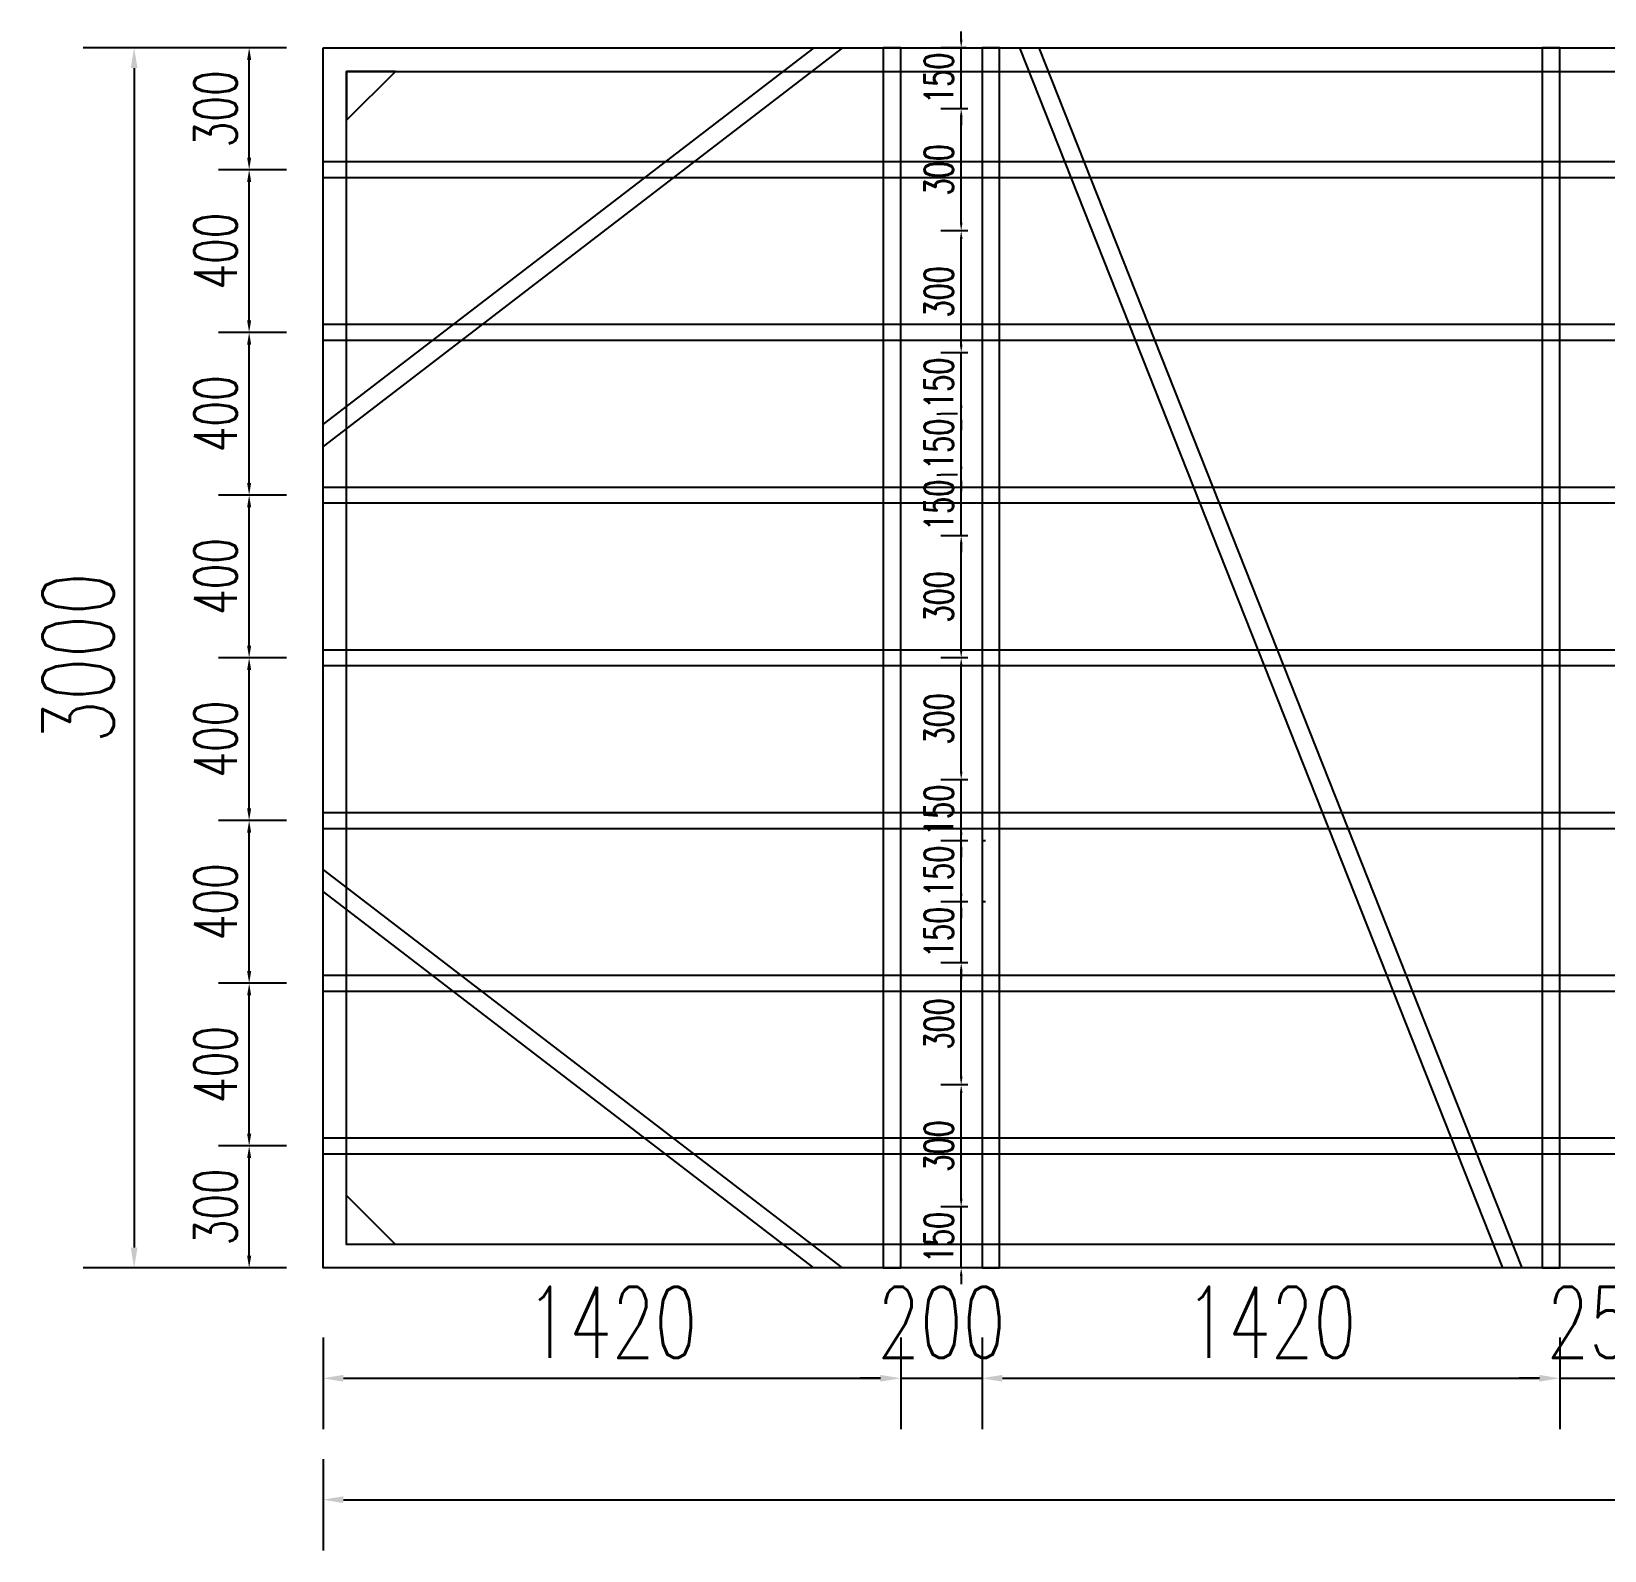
# Model space of a CAD drawing. Header units: millimetres. Extents: x -1546798 to -962116, y 1297493 to 1531173.
# Drawn here: x -1320257 to -1316390, y 1352033 to 1355768 of the extents above; entities that cross this region are included whole.
import ezdxf

# ---------------------------------------------------------------- set-up
doc = ezdxf.new("R2010")
doc.units = ezdxf.units.MM
doc.header["$LTSCALE"] = 10
doc.layers.get('DEFPOINTS').update_dxf_attribs({"linetype": 'CONTINUOUS'})
doc.layers.add('W-STEEL_FRAME钢架', color=3, linetype='CONTINUOUS')
doc.layers.add('W-STEEL_KEEL钢龙骨', color=5, linetype='CONTINUOUS')
doc.styles.add('STANDARD_T3', font='simplex.shx', dxfattribs={"width": 0.7, "bigfont": 'gbcbig.shx'})
doc.dimstyles.new('W&&20', dxfattribs={"dimtxt": 70, "dimasz": 20, "dimexe": 50, "dimexo": 60, "dimgap": 20, "dimtad": 1, "dimdec": 0, "dimzin": 0, "dimdsep": 46, "dimtxsty": 'STANDARD_T3', "dimcen": 0.09, "dimclrd": 1, "dimclre": 1, "dimclrt": 7, "dimazin": 2, "dimtfac": 1, "dimtdec": 0, "dimtix": 1, "dimtmove": 2, "dimatfit": 3, "dimfxl": 100, "dimtolj": 1, "dimtzin": 0, "dimarcsym": 0})
doc.dimstyles.new('W&&30', dxfattribs={"dimtxt": 105, "dimasz": 30, "dimexe": 75, "dimexo": 90, "dimgap": 30, "dimtad": 1, "dimdec": 0, "dimzin": 0, "dimdsep": 46, "dimtxsty": 'STANDARD_T3', "dimcen": 0.09, "dimclrd": 1, "dimclre": 1, "dimclrt": 7, "dimazin": 2, "dimtfac": 1, "dimtdec": 0, "dimtix": 1, "dimtmove": 1, "dimatfit": 3, "dimfxl": 100, "dimtolj": 1, "dimtzin": 0, "dimarcsym": 0})
doc.dimstyles.new('W&&50', dxfattribs={"dimtxt": 175, "dimasz": 50, "dimexe": 125, "dimexo": 150, "dimgap": 50, "dimtad": 1, "dimdec": 0, "dimzin": 0, "dimdsep": 46, "dimtxsty": 'STANDARD_T3', "dimcen": 0.09, "dimclrd": 1, "dimclre": 1, "dimclrt": 7, "dimazin": 2, "dimtfac": 1, "dimtdec": 0, "dimtix": 1, "dimtmove": 2, "dimatfit": 3, "dimfxl": 100, "dimtolj": 1, "dimtzin": 0, "dimarcsym": 0})

# ---------------------------------------------------------------- blocks, each defined once
blk = doc.blocks.new('*U819')
at = {"layer": 'W-STEEL_KEEL钢龙骨'}
blk.add_lwpolyline([(-4000, 20), (4000, 20), (4000, -20), (-4000, -20)], close=True, dxfattribs=at)
blk = doc.blocks.new('*U820')
at = {"layer": 'W-STEEL_KEEL钢龙骨', "color": 0, "linetype": 'ByBlock', "lineweight": -2, "transparency": 16777216}
for p in [(0, 2400), (0, 2000), (0, 1600), (0, 1200), (0, 800), (0, 400), (0, 0)]:
    blk.add_blockref('*U819', p, dxfattribs=at)
blk = doc.blocks.new('gj2')
at = {"layer": 'W-STEEL_FRAME钢架', "color": 6}
for p, q in [((1277, 3000), (0, 2020)), ((1206.4, 3000), (0, 2074.2)), ((1277, 0), (0, 980)), ((1206.4, 0), (0, 925.8))]:
    blk.add_line(p, q, dxfattribs=at)
at = {"layer": 'W-STEEL_FRAME钢架'}
for points in [[(0, 3000), (8000, 3000), (8000, 0), (0, 0)], [(58, 2942), (7942, 2942), (7942, 58), (58, 58)]]:
    blk.add_lwpolyline(points, close=True, dxfattribs=at)
at = {"layer": 'W-STEEL_FRAME钢架', "color": 6}
for points in [[(1420, 3000), (1377, 3000), (1377, 0), (1420, 0)], [(1663, 3000), (1620, 3000), (1620, 0), (1663, 0)], [(3040, 3000), (2997, 3000), (2997, 0), (3040, 0)]]:
    blk.add_lwpolyline(points, close=True, dxfattribs=at)
blk.add_lwpolyline([(2900.5, 0), (1713, 3000), (1759.5, 3000), (2947, 0), (2900.5, 0)], dxfattribs=at)
at = {"layer": 'W-STEEL_KEEL钢龙骨'}
blk.add_blockref('*U820', (4000, 300), dxfattribs=at)
blk = doc.blocks.new('*D33')
at = {"layer": 'DEFPOINTS', "color": 0, "transparency": 16777216}
for p in [(-1319540, 1355727.7), (-1320004.4, 1352727.7), (-1319540, 1352727.7)]:
    blk.add_point(p, dxfattribs=at)
at = {"layer": 'W-STEEL_FRAME钢架', "color": 1, "lineweight": -2, "transparency": 16777216}
for p, q in [((-1319690, 1355727.7), (-1320129.4, 1355727.7)), ((-1320004.4, 1355677.7), (-1320004.4, 1352777.7)), ((-1319690, 1352727.7), (-1320129.4, 1352727.7))]:
    blk.add_line(p, q, dxfattribs=at)
at = {"layer": 'W-STEEL_FRAME钢架', "color": 1, "transparency": 16777216}
for points in [[(-1320012.7, 1355677.7), (-1319996.1, 1355677.7), (-1320004.4, 1355727.7)], [(-1320012.7, 1352777.7), (-1319996.1, 1352777.7), (-1320004.4, 1352727.7)]]:
    blk.add_solid(points, dxfattribs=at)
at = {"layer": 'W-STEEL_FRAME钢架', "color": 7, "transparency": 16777216, "insert": (-1320141.9, 1354227.7), "char_height": 175, "attachment_point": 5, "rotation": 90, "style": 'STANDARD_T3'}
blk.add_mtext('\\A1;3000', dxfattribs=at)
blk = doc.blocks.new('*D34')
at = {"layer": 'DEFPOINTS', "color": 0, "transparency": 16777216}
for p in [(-1319540, 1353082.4), (-1311540, 1353082.4), (-1311540, 1352158)]:
    blk.add_point(p, dxfattribs=at)
at = {"layer": 'W-STEEL_FRAME钢架', "color": 1, "lineweight": -2, "transparency": 16777216}
for p, q in [((-1319540, 1352258), (-1319540, 1352033)), ((-1311540, 1352258), (-1311540, 1352033)), ((-1319490, 1352158), (-1311590, 1352158))]:
    blk.add_line(p, q, dxfattribs=at)
at = {"layer": 'W-STEEL_FRAME钢架', "color": 1, "transparency": 16777216}
for points in [[(-1319490, 1352166.3), (-1319490, 1352149.6), (-1319540, 1352158)], [(-1311590, 1352166.3), (-1311590, 1352149.6), (-1311540, 1352158)]]:
    blk.add_solid(points, dxfattribs=at)
at = {"layer": 'W-STEEL_FRAME钢架', "color": 7, "transparency": 16777216, "insert": (-1315540, 1352295.5), "char_height": 175, "attachment_point": 5, "style": 'STANDARD_T3'}
blk.add_mtext('\\A1;8000', dxfattribs=at)
blk = doc.blocks.new('*D35')
at = {"layer": 'DEFPOINTS', "color": 0, "transparency": 16777216}
for p in [(-1319540, 1353082.4), (-1318120, 1353082.4), (-1318120, 1352456.5)]:
    blk.add_point(p, dxfattribs=at)
at = {"layer": 'W-STEEL_FRAME钢架', "color": 1, "lineweight": -2, "transparency": 16777216}
for p, q in [((-1319540, 1352556.5), (-1319540, 1352331.5)), ((-1318120, 1352556.5), (-1318120, 1352331.5)), ((-1319490, 1352456.5), (-1318170, 1352456.5))]:
    blk.add_line(p, q, dxfattribs=at)
at = {"layer": 'W-STEEL_FRAME钢架', "color": 1, "transparency": 16777216}
for points in [[(-1319490, 1352464.8), (-1319490, 1352448.1), (-1319540, 1352456.5)], [(-1318170, 1352464.8), (-1318170, 1352448.1), (-1318120, 1352456.5)]]:
    blk.add_solid(points, dxfattribs=at)
at = {"layer": 'W-STEEL_FRAME钢架', "color": 7, "transparency": 16777216, "insert": (-1318830, 1352594), "char_height": 175, "attachment_point": 5, "style": 'STANDARD_T3'}
blk.add_mtext('\\A1;1420', dxfattribs=at)
blk = doc.blocks.new('*D36')
at = {"layer": 'DEFPOINTS', "color": 0, "transparency": 16777216}
for p in [(-1318120, 1353082.4), (-1317920, 1353082.4), (-1317920, 1352456.5)]:
    blk.add_point(p, dxfattribs=at)
at = {"layer": 'W-STEEL_FRAME钢架', "color": 1, "lineweight": -2, "transparency": 16777216}
for p, q in [((-1318120, 1352556.5), (-1318120, 1352331.5)), ((-1317920, 1352556.5), (-1317920, 1352331.5)), ((-1318170, 1352456.5), (-1318220, 1352456.5)), ((-1318120, 1352456.5), (-1317920, 1352456.5)), ((-1317870, 1352456.5), (-1317820, 1352456.5))]:
    blk.add_line(p, q, dxfattribs=at)
at = {"layer": 'W-STEEL_FRAME钢架', "color": 1, "transparency": 16777216}
for points in [[(-1318170, 1352464.8), (-1318170, 1352448.1), (-1318120, 1352456.5)], [(-1317870, 1352464.8), (-1317870, 1352448.1), (-1317920, 1352456.5)]]:
    blk.add_solid(points, dxfattribs=at)
at = {"layer": 'W-STEEL_FRAME钢架', "color": 7, "transparency": 16777216, "insert": (-1318020, 1352594), "char_height": 175, "attachment_point": 5, "style": 'STANDARD_T3'}
blk.add_mtext('\\A1;200', dxfattribs=at)
blk = doc.blocks.new('*D37')
at = {"layer": 'DEFPOINTS', "color": 0, "transparency": 16777216}
for p in [(-1317920, 1353082.4), (-1316500, 1353082.4), (-1316500, 1352456.5)]:
    blk.add_point(p, dxfattribs=at)
at = {"layer": 'W-STEEL_FRAME钢架', "color": 1, "lineweight": -2, "transparency": 16777216}
for p, q in [((-1317920, 1352556.5), (-1317920, 1352331.5)), ((-1316500, 1352556.5), (-1316500, 1352331.5)), ((-1317870, 1352456.5), (-1316550, 1352456.5))]:
    blk.add_line(p, q, dxfattribs=at)
at = {"layer": 'W-STEEL_FRAME钢架', "color": 1, "transparency": 16777216}
for points in [[(-1317870, 1352464.8), (-1317870, 1352448.1), (-1317920, 1352456.5)], [(-1316550, 1352464.8), (-1316550, 1352448.1), (-1316500, 1352456.5)]]:
    blk.add_solid(points, dxfattribs=at)
at = {"layer": 'W-STEEL_FRAME钢架', "color": 7, "transparency": 16777216, "insert": (-1317210, 1352594), "char_height": 175, "attachment_point": 5, "style": 'STANDARD_T3'}
blk.add_mtext('\\A1;1420', dxfattribs=at)
blk = doc.blocks.new('*D38')
at = {"layer": 'DEFPOINTS', "color": 0, "transparency": 16777216}
for p in [(-1316500, 1353082.4), (-1316250, 1353082.4), (-1316250, 1352456.5)]:
    blk.add_point(p, dxfattribs=at)
at = {"layer": 'W-STEEL_FRAME钢架', "color": 1, "lineweight": -2, "transparency": 16777216}
for p, q in [((-1316500, 1352556.5), (-1316500, 1352331.5)), ((-1316250, 1352556.5), (-1316250, 1352331.5)), ((-1316550, 1352456.5), (-1316600, 1352456.5)), ((-1316500, 1352456.5), (-1316250, 1352456.5)), ((-1316200, 1352456.5), (-1316150, 1352456.5))]:
    blk.add_line(p, q, dxfattribs=at)
at = {"layer": 'W-STEEL_FRAME钢架', "color": 1, "transparency": 16777216}
for points in [[(-1316550, 1352464.8), (-1316550, 1352448.1), (-1316500, 1352456.5)], [(-1316200, 1352464.8), (-1316200, 1352448.1), (-1316250, 1352456.5)]]:
    blk.add_solid(points, dxfattribs=at)
at = {"layer": 'W-STEEL_FRAME钢架', "color": 7, "transparency": 16777216, "insert": (-1316375, 1352594), "char_height": 175, "attachment_point": 5, "style": 'STANDARD_T3'}
blk.add_mtext('\\A1;250', dxfattribs=at)
blk = doc.blocks.new('*D44')
at = {"layer": 'DEFPOINTS', "color": 0, "transparency": 16777216}
for p in [(-1319721.6, 1353027.7), (-1319540, 1353027.7), (-1319540, 1352727.7)]:
    blk.add_point(p, dxfattribs=at)
at = {"layer": 'W-STEEL_FRAME钢架', "color": 1, "lineweight": -2, "transparency": 16777216}
for p, q in [((-1319630, 1353027.7), (-1319796.6, 1353027.7)), ((-1319721.6, 1352757.7), (-1319721.6, 1352997.7)), ((-1319630, 1352727.7), (-1319796.6, 1352727.7))]:
    blk.add_line(p, q, dxfattribs=at)
at = {"layer": 'W-STEEL_FRAME钢架', "color": 1, "transparency": 16777216}
for points in [[(-1319726.6, 1352997.7), (-1319716.6, 1352997.7), (-1319721.6, 1353027.7)], [(-1319726.6, 1352757.7), (-1319716.6, 1352757.7), (-1319721.6, 1352727.7)]]:
    blk.add_solid(points, dxfattribs=at)
at = {"layer": 'W-STEEL_FRAME钢架', "color": 7, "transparency": 16777216, "insert": (-1319804.1, 1352877.7), "char_height": 105, "attachment_point": 5, "rotation": 90, "style": 'STANDARD_T3'}
blk.add_mtext('\\A1;300', dxfattribs=at)
blk = doc.blocks.new('*D45')
at = {"layer": 'DEFPOINTS', "color": 0, "transparency": 16777216}
for p in [(-1319721.6, 1353427.7), (-1319540, 1353427.7), (-1319540, 1353027.7)]:
    blk.add_point(p, dxfattribs=at)
at = {"layer": 'W-STEEL_FRAME钢架', "color": 1, "lineweight": -2, "transparency": 16777216}
for p, q in [((-1319630, 1353427.7), (-1319796.6, 1353427.7)), ((-1319721.6, 1353057.7), (-1319721.6, 1353397.7)), ((-1319630, 1353027.7), (-1319796.6, 1353027.7))]:
    blk.add_line(p, q, dxfattribs=at)
at = {"layer": 'W-STEEL_FRAME钢架', "color": 1, "transparency": 16777216}
for points in [[(-1319726.6, 1353397.7), (-1319716.6, 1353397.7), (-1319721.6, 1353427.7)], [(-1319726.6, 1353057.7), (-1319716.6, 1353057.7), (-1319721.6, 1353027.7)]]:
    blk.add_solid(points, dxfattribs=at)
at = {"layer": 'W-STEEL_FRAME钢架', "color": 7, "transparency": 16777216, "insert": (-1319804.1, 1353227.7), "char_height": 105, "attachment_point": 5, "rotation": 90, "style": 'STANDARD_T3'}
blk.add_mtext('\\A1;400', dxfattribs=at)
blk = doc.blocks.new('*D46')
at = {"layer": 'DEFPOINTS', "color": 0, "transparency": 16777216}
for p in [(-1319721.6, 1353827.7), (-1319540, 1353827.7), (-1319540, 1353427.7)]:
    blk.add_point(p, dxfattribs=at)
at = {"layer": 'W-STEEL_FRAME钢架', "color": 1, "lineweight": -2, "transparency": 16777216}
for p, q in [((-1319630, 1353827.7), (-1319796.6, 1353827.7)), ((-1319721.6, 1353457.7), (-1319721.6, 1353797.7)), ((-1319630, 1353427.7), (-1319796.6, 1353427.7))]:
    blk.add_line(p, q, dxfattribs=at)
at = {"layer": 'W-STEEL_FRAME钢架', "color": 1, "transparency": 16777216}
for points in [[(-1319726.6, 1353797.7), (-1319716.6, 1353797.7), (-1319721.6, 1353827.7)], [(-1319726.6, 1353457.7), (-1319716.6, 1353457.7), (-1319721.6, 1353427.7)]]:
    blk.add_solid(points, dxfattribs=at)
at = {"layer": 'W-STEEL_FRAME钢架', "color": 7, "transparency": 16777216, "insert": (-1319804.1, 1353627.7), "char_height": 105, "attachment_point": 5, "rotation": 90, "style": 'STANDARD_T3'}
blk.add_mtext('\\A1;400', dxfattribs=at)
blk = doc.blocks.new('*D47')
at = {"layer": 'DEFPOINTS', "color": 0, "transparency": 16777216}
for p in [(-1319721.6, 1354227.7), (-1319540, 1354227.7), (-1319540, 1353827.7)]:
    blk.add_point(p, dxfattribs=at)
at = {"layer": 'W-STEEL_FRAME钢架', "color": 1, "lineweight": -2, "transparency": 16777216}
for p, q in [((-1319630, 1354227.7), (-1319796.6, 1354227.7)), ((-1319721.6, 1353857.7), (-1319721.6, 1354197.7)), ((-1319630, 1353827.7), (-1319796.6, 1353827.7))]:
    blk.add_line(p, q, dxfattribs=at)
at = {"layer": 'W-STEEL_FRAME钢架', "color": 1, "transparency": 16777216}
for points in [[(-1319726.6, 1354197.7), (-1319716.6, 1354197.7), (-1319721.6, 1354227.7)], [(-1319726.6, 1353857.7), (-1319716.6, 1353857.7), (-1319721.6, 1353827.7)]]:
    blk.add_solid(points, dxfattribs=at)
at = {"layer": 'W-STEEL_FRAME钢架', "color": 7, "transparency": 16777216, "insert": (-1319804.1, 1354027.7), "char_height": 105, "attachment_point": 5, "rotation": 90, "style": 'STANDARD_T3'}
blk.add_mtext('\\A1;400', dxfattribs=at)
blk = doc.blocks.new('*D48')
at = {"layer": 'DEFPOINTS', "color": 0, "transparency": 16777216}
for p in [(-1319721.6, 1354627.7), (-1319540, 1354627.7), (-1319540, 1354227.7)]:
    blk.add_point(p, dxfattribs=at)
at = {"layer": 'W-STEEL_FRAME钢架', "color": 1, "lineweight": -2, "transparency": 16777216}
for p, q in [((-1319630, 1354627.7), (-1319796.6, 1354627.7)), ((-1319721.6, 1354257.7), (-1319721.6, 1354597.7)), ((-1319630, 1354227.7), (-1319796.6, 1354227.7))]:
    blk.add_line(p, q, dxfattribs=at)
at = {"layer": 'W-STEEL_FRAME钢架', "color": 1, "transparency": 16777216}
for points in [[(-1319726.6, 1354597.7), (-1319716.6, 1354597.7), (-1319721.6, 1354627.7)], [(-1319726.6, 1354257.7), (-1319716.6, 1354257.7), (-1319721.6, 1354227.7)]]:
    blk.add_solid(points, dxfattribs=at)
at = {"layer": 'W-STEEL_FRAME钢架', "color": 7, "transparency": 16777216, "insert": (-1319804.1, 1354427.7), "char_height": 105, "attachment_point": 5, "rotation": 90, "style": 'STANDARD_T3'}
blk.add_mtext('\\A1;400', dxfattribs=at)
blk = doc.blocks.new('*D49')
at = {"layer": 'DEFPOINTS', "color": 0, "transparency": 16777216}
for p in [(-1319721.6, 1355027.7), (-1319540, 1355027.7), (-1319540, 1354627.7)]:
    blk.add_point(p, dxfattribs=at)
at = {"layer": 'W-STEEL_FRAME钢架', "color": 1, "lineweight": -2, "transparency": 16777216}
for p, q in [((-1319630, 1355027.7), (-1319796.6, 1355027.7)), ((-1319721.6, 1354657.7), (-1319721.6, 1354997.7)), ((-1319630, 1354627.7), (-1319796.6, 1354627.7))]:
    blk.add_line(p, q, dxfattribs=at)
at = {"layer": 'W-STEEL_FRAME钢架', "color": 1, "transparency": 16777216}
for points in [[(-1319726.6, 1354997.7), (-1319716.6, 1354997.7), (-1319721.6, 1355027.7)], [(-1319726.6, 1354657.7), (-1319716.6, 1354657.7), (-1319721.6, 1354627.7)]]:
    blk.add_solid(points, dxfattribs=at)
at = {"layer": 'W-STEEL_FRAME钢架', "color": 7, "transparency": 16777216, "insert": (-1319804.1, 1354827.7), "char_height": 105, "attachment_point": 5, "rotation": 90, "style": 'STANDARD_T3'}
blk.add_mtext('\\A1;400', dxfattribs=at)
blk = doc.blocks.new('*D50')
at = {"layer": 'DEFPOINTS', "color": 0, "transparency": 16777216}
for p in [(-1319721.6, 1355427.7), (-1319540, 1355427.7), (-1319540, 1355027.7)]:
    blk.add_point(p, dxfattribs=at)
at = {"layer": 'W-STEEL_FRAME钢架', "color": 1, "lineweight": -2, "transparency": 16777216}
for p, q in [((-1319630, 1355427.7), (-1319796.6, 1355427.7)), ((-1319721.6, 1355057.7), (-1319721.6, 1355397.7)), ((-1319630, 1355027.7), (-1319796.6, 1355027.7))]:
    blk.add_line(p, q, dxfattribs=at)
at = {"layer": 'W-STEEL_FRAME钢架', "color": 1, "transparency": 16777216}
for points in [[(-1319726.6, 1355397.7), (-1319716.6, 1355397.7), (-1319721.6, 1355427.7)], [(-1319726.6, 1355057.7), (-1319716.6, 1355057.7), (-1319721.6, 1355027.7)]]:
    blk.add_solid(points, dxfattribs=at)
at = {"layer": 'W-STEEL_FRAME钢架', "color": 7, "transparency": 16777216, "insert": (-1319804.1, 1355227.7), "char_height": 105, "attachment_point": 5, "rotation": 90, "style": 'STANDARD_T3'}
blk.add_mtext('\\A1;400', dxfattribs=at)
blk = doc.blocks.new('*D51')
at = {"layer": 'DEFPOINTS', "color": 0, "transparency": 16777216}
for p in [(-1319721.6, 1355727.7), (-1319540, 1355727.7), (-1319540, 1355427.7)]:
    blk.add_point(p, dxfattribs=at)
at = {"layer": 'W-STEEL_FRAME钢架', "color": 1, "lineweight": -2, "transparency": 16777216}
for p, q in [((-1319630, 1355727.7), (-1319796.6, 1355727.7)), ((-1319721.6, 1355457.7), (-1319721.6, 1355697.7)), ((-1319630, 1355427.7), (-1319796.6, 1355427.7))]:
    blk.add_line(p, q, dxfattribs=at)
at = {"layer": 'W-STEEL_FRAME钢架', "color": 1, "transparency": 16777216}
for points in [[(-1319726.6, 1355697.7), (-1319716.6, 1355697.7), (-1319721.6, 1355727.7)], [(-1319726.6, 1355457.7), (-1319716.6, 1355457.7), (-1319721.6, 1355427.7)]]:
    blk.add_solid(points, dxfattribs=at)
at = {"layer": 'W-STEEL_FRAME钢架', "color": 7, "transparency": 16777216, "insert": (-1319804.1, 1355577.7), "char_height": 105, "attachment_point": 5, "rotation": 90, "style": 'STANDARD_T3'}
blk.add_mtext('\\A1;300', dxfattribs=at)
blk = doc.blocks.new('*D461')
at = {"layer": 'DEFPOINTS', "color": 0, "transparency": 16777216}
for p in [(-1317971.3, 1352877.7), (-1317895, 1352877.7), (-1317898.5, 1352727.7)]:
    blk.add_point(p, dxfattribs=at)
at = {"layer": 'W-STEEL_FRAME钢架', "color": 1, "lineweight": -2, "transparency": 16777216}
for p, q in [((-1317971.3, 1352897.7), (-1317971.3, 1352917.7)), ((-1317955, 1352877.7), (-1318021.3, 1352877.7)), ((-1317971.3, 1352727.7), (-1317971.3, 1352877.7)), ((-1317958.5, 1352727.7), (-1318021.3, 1352727.7)), ((-1317971.3, 1352707.7), (-1317971.3, 1352687.7))]:
    blk.add_line(p, q, dxfattribs=at)
at = {"layer": 'W-STEEL_FRAME钢架', "color": 1, "transparency": 16777216}
for points in [[(-1317974.6, 1352897.7), (-1317967.9, 1352897.7), (-1317971.3, 1352877.7)], [(-1317974.6, 1352707.7), (-1317967.9, 1352707.7), (-1317971.3, 1352727.7)]]:
    blk.add_solid(points, dxfattribs=at)
at = {"layer": 'W-STEEL_FRAME钢架', "color": 7, "transparency": 16777216, "insert": (-1318026.3, 1352802.7), "char_height": 70, "attachment_point": 5, "rotation": 90, "style": 'STANDARD_T3'}
blk.add_mtext('\\A1;150', dxfattribs=at)
blk = doc.blocks.new('*D462')
at = {"layer": 'DEFPOINTS', "color": 0, "transparency": 16777216}
for p in [(-1317971.3, 1353177.7), (-1317895, 1353177.7), (-1317895, 1352877.7)]:
    blk.add_point(p, dxfattribs=at)
at = {"layer": 'W-STEEL_FRAME钢架', "color": 1, "lineweight": -2, "transparency": 16777216}
for p, q in [((-1317955, 1353177.7), (-1318021.3, 1353177.7)), ((-1317971.3, 1352897.7), (-1317971.3, 1353157.7)), ((-1317955, 1352877.7), (-1318021.3, 1352877.7))]:
    blk.add_line(p, q, dxfattribs=at)
at = {"layer": 'W-STEEL_FRAME钢架', "color": 1, "transparency": 16777216}
for points in [[(-1317974.6, 1353157.7), (-1317967.9, 1353157.7), (-1317971.3, 1353177.7)], [(-1317974.6, 1352897.7), (-1317967.9, 1352897.7), (-1317971.3, 1352877.7)]]:
    blk.add_solid(points, dxfattribs=at)
at = {"layer": 'W-STEEL_FRAME钢架', "color": 7, "transparency": 16777216, "insert": (-1318026.3, 1353027.7), "char_height": 70, "attachment_point": 5, "rotation": 90, "style": 'STANDARD_T3'}
blk.add_mtext('\\A1;300', dxfattribs=at)
blk = doc.blocks.new('*D463')
at = {"layer": 'DEFPOINTS', "color": 0, "transparency": 16777216}
for p in [(-1317971.3, 1353477.7), (-1317895, 1353477.7), (-1317895, 1353177.7)]:
    blk.add_point(p, dxfattribs=at)
at = {"layer": 'W-STEEL_FRAME钢架', "color": 1, "lineweight": -2, "transparency": 16777216}
for p, q in [((-1317955, 1353477.7), (-1318021.3, 1353477.7)), ((-1317971.3, 1353197.7), (-1317971.3, 1353457.7)), ((-1317955, 1353177.7), (-1318021.3, 1353177.7))]:
    blk.add_line(p, q, dxfattribs=at)
at = {"layer": 'W-STEEL_FRAME钢架', "color": 1, "transparency": 16777216}
for points in [[(-1317974.6, 1353457.7), (-1317967.9, 1353457.7), (-1317971.3, 1353477.7)], [(-1317974.6, 1353197.7), (-1317967.9, 1353197.7), (-1317971.3, 1353177.7)]]:
    blk.add_solid(points, dxfattribs=at)
at = {"layer": 'W-STEEL_FRAME钢架', "color": 7, "transparency": 16777216, "insert": (-1318026.3, 1353327.7), "char_height": 70, "attachment_point": 5, "rotation": 90, "style": 'STANDARD_T3'}
blk.add_mtext('\\A1;300', dxfattribs=at)
blk = doc.blocks.new('*D464')
at = {"layer": 'DEFPOINTS', "color": 0, "transparency": 16777216}
for p in [(-1317971.3, 1353627.7), (-1317895, 1353627.7), (-1317895, 1353477.7)]:
    blk.add_point(p, dxfattribs=at)
at = {"layer": 'W-STEEL_FRAME钢架', "color": 1, "lineweight": -2, "transparency": 16777216}
for p, q in [((-1317971.3, 1353647.7), (-1317971.3, 1353667.7)), ((-1317955, 1353627.7), (-1318021.3, 1353627.7)), ((-1317971.3, 1353477.7), (-1317971.3, 1353627.7)), ((-1317955, 1353477.7), (-1318021.3, 1353477.7)), ((-1317971.3, 1353457.7), (-1317971.3, 1353437.7))]:
    blk.add_line(p, q, dxfattribs=at)
at = {"layer": 'W-STEEL_FRAME钢架', "color": 1, "transparency": 16777216}
for points in [[(-1317974.6, 1353647.7), (-1317967.9, 1353647.7), (-1317971.3, 1353627.7)], [(-1317974.6, 1353457.7), (-1317967.9, 1353457.7), (-1317971.3, 1353477.7)]]:
    blk.add_solid(points, dxfattribs=at)
at = {"layer": 'W-STEEL_FRAME钢架', "color": 7, "transparency": 16777216, "insert": (-1318026.3, 1353552.7), "char_height": 70, "attachment_point": 5, "rotation": 90, "style": 'STANDARD_T3'}
blk.add_mtext('\\A1;150', dxfattribs=at)
blk = doc.blocks.new('*D465')
at = {"layer": 'DEFPOINTS', "color": 0, "transparency": 16777216}
for p in [(-1317971.3, 1353927.7), (-1317895, 1353927.7), (-1317895, 1353777.7)]:
    blk.add_point(p, dxfattribs=at)
at = {"layer": 'W-STEEL_FRAME钢架', "color": 1, "lineweight": -2, "transparency": 16777216}
for p, q in [((-1317971.3, 1353947.7), (-1317971.3, 1353967.7)), ((-1317955, 1353927.7), (-1318021.3, 1353927.7)), ((-1317971.3, 1353777.7), (-1317971.3, 1353927.7)), ((-1317955, 1353777.7), (-1318021.3, 1353777.7)), ((-1317971.3, 1353757.7), (-1317971.3, 1353737.7))]:
    blk.add_line(p, q, dxfattribs=at)
at = {"layer": 'W-STEEL_FRAME钢架', "color": 1, "transparency": 16777216}
for points in [[(-1317974.6, 1353947.7), (-1317967.9, 1353947.7), (-1317971.3, 1353927.7)], [(-1317974.6, 1353757.7), (-1317967.9, 1353757.7), (-1317971.3, 1353777.7)]]:
    blk.add_solid(points, dxfattribs=at)
at = {"layer": 'W-STEEL_FRAME钢架', "color": 7, "transparency": 16777216, "insert": (-1318026.3, 1353852.7), "char_height": 70, "attachment_point": 5, "rotation": 90, "style": 'STANDARD_T3'}
blk.add_mtext('\\A1;150', dxfattribs=at)
blk = doc.blocks.new('*D466')
at = {"layer": 'DEFPOINTS', "color": 0, "transparency": 16777216}
for p in [(-1317971.3, 1354227.7), (-1317895, 1354227.7), (-1317895, 1353927.7)]:
    blk.add_point(p, dxfattribs=at)
at = {"layer": 'W-STEEL_FRAME钢架', "color": 1, "lineweight": -2, "transparency": 16777216}
for p, q in [((-1317955, 1354227.7), (-1318021.3, 1354227.7)), ((-1317971.3, 1353947.7), (-1317971.3, 1354207.7)), ((-1317955, 1353927.7), (-1318021.3, 1353927.7))]:
    blk.add_line(p, q, dxfattribs=at)
at = {"layer": 'W-STEEL_FRAME钢架', "color": 1, "transparency": 16777216}
for points in [[(-1317974.6, 1354207.7), (-1317967.9, 1354207.7), (-1317971.3, 1354227.7)], [(-1317974.6, 1353947.7), (-1317967.9, 1353947.7), (-1317971.3, 1353927.7)]]:
    blk.add_solid(points, dxfattribs=at)
at = {"layer": 'W-STEEL_FRAME钢架', "color": 7, "transparency": 16777216, "insert": (-1318026.3, 1354077.7), "char_height": 70, "attachment_point": 5, "rotation": 90, "style": 'STANDARD_T3'}
blk.add_mtext('\\A1;300', dxfattribs=at)
blk = doc.blocks.new('*D467')
at = {"layer": 'DEFPOINTS', "color": 0, "transparency": 16777216}
for p in [(-1317971.3, 1354527.7), (-1317895, 1354527.7), (-1317895, 1354227.7)]:
    blk.add_point(p, dxfattribs=at)
at = {"layer": 'W-STEEL_FRAME钢架', "color": 1, "lineweight": -2, "transparency": 16777216}
for p, q in [((-1317955, 1354527.7), (-1318021.3, 1354527.7)), ((-1317971.3, 1354247.7), (-1317971.3, 1354507.7)), ((-1317955, 1354227.7), (-1318021.3, 1354227.7))]:
    blk.add_line(p, q, dxfattribs=at)
at = {"layer": 'W-STEEL_FRAME钢架', "color": 1, "transparency": 16777216}
for points in [[(-1317974.6, 1354507.7), (-1317967.9, 1354507.7), (-1317971.3, 1354527.7)], [(-1317974.6, 1354247.7), (-1317967.9, 1354247.7), (-1317971.3, 1354227.7)]]:
    blk.add_solid(points, dxfattribs=at)
at = {"layer": 'W-STEEL_FRAME钢架', "color": 7, "transparency": 16777216, "insert": (-1318026.3, 1354377.7), "char_height": 70, "attachment_point": 5, "rotation": 90, "style": 'STANDARD_T3'}
blk.add_mtext('\\A1;300', dxfattribs=at)
blk = doc.blocks.new('*D468')
at = {"layer": 'DEFPOINTS', "color": 0, "transparency": 16777216}
for p in [(-1317971.3, 1354677.7), (-1317920, 1354677.7), (-1317895, 1354527.7)]:
    blk.add_point(p, dxfattribs=at)
at = {"layer": 'W-STEEL_FRAME钢架', "color": 1, "lineweight": -2, "transparency": 16777216}
for p, q in [((-1317971.3, 1354697.7), (-1317971.3, 1354717.7)), ((-1317980, 1354677.7), (-1318021.3, 1354677.7)), ((-1317971.3, 1354527.7), (-1317971.3, 1354677.7)), ((-1317955, 1354527.7), (-1318021.3, 1354527.7)), ((-1317971.3, 1354507.7), (-1317971.3, 1354487.7))]:
    blk.add_line(p, q, dxfattribs=at)
at = {"layer": 'W-STEEL_FRAME钢架', "color": 1, "transparency": 16777216}
for points in [[(-1317974.6, 1354697.7), (-1317967.9, 1354697.7), (-1317971.3, 1354677.7)], [(-1317974.6, 1354507.7), (-1317967.9, 1354507.7), (-1317971.3, 1354527.7)]]:
    blk.add_solid(points, dxfattribs=at)
at = {"layer": 'W-STEEL_FRAME钢架', "color": 7, "transparency": 16777216, "insert": (-1318026.3, 1354602.7), "char_height": 70, "attachment_point": 5, "rotation": 90, "style": 'STANDARD_T3'}
blk.add_mtext('\\A1;150', dxfattribs=at)
blk = doc.blocks.new('*D469')
at = {"layer": 'DEFPOINTS', "color": 0, "transparency": 16777216}
for p in [(-1317971.3, 1354977.7), (-1317895, 1354977.7), (-1317920, 1354827.7)]:
    blk.add_point(p, dxfattribs=at)
at = {"layer": 'W-STEEL_FRAME钢架', "color": 1, "lineweight": -2, "transparency": 16777216}
for p, q in [((-1317971.3, 1354997.7), (-1317971.3, 1355017.7)), ((-1317955, 1354977.7), (-1318021.3, 1354977.7)), ((-1317971.3, 1354827.7), (-1317971.3, 1354977.7)), ((-1317980, 1354827.7), (-1318021.3, 1354827.7)), ((-1317971.3, 1354807.7), (-1317971.3, 1354787.7))]:
    blk.add_line(p, q, dxfattribs=at)
at = {"layer": 'W-STEEL_FRAME钢架', "color": 1, "transparency": 16777216}
for points in [[(-1317974.6, 1354997.7), (-1317967.9, 1354997.7), (-1317971.3, 1354977.7)], [(-1317974.6, 1354807.7), (-1317967.9, 1354807.7), (-1317971.3, 1354827.7)]]:
    blk.add_solid(points, dxfattribs=at)
at = {"layer": 'W-STEEL_FRAME钢架', "color": 7, "transparency": 16777216, "insert": (-1318026.3, 1354902.7), "char_height": 70, "attachment_point": 5, "rotation": 90, "style": 'STANDARD_T3'}
blk.add_mtext('\\A1;150', dxfattribs=at)
blk = doc.blocks.new('*D470')
at = {"layer": 'DEFPOINTS', "color": 0, "transparency": 16777216}
for p in [(-1317971.3, 1355277.7), (-1317895, 1355277.7), (-1317895, 1354977.7)]:
    blk.add_point(p, dxfattribs=at)
at = {"layer": 'W-STEEL_FRAME钢架', "color": 1, "lineweight": -2, "transparency": 16777216}
for p, q in [((-1317955, 1355277.7), (-1318021.3, 1355277.7)), ((-1317971.3, 1354997.7), (-1317971.3, 1355257.7)), ((-1317955, 1354977.7), (-1318021.3, 1354977.7))]:
    blk.add_line(p, q, dxfattribs=at)
at = {"layer": 'W-STEEL_FRAME钢架', "color": 1, "transparency": 16777216}
for points in [[(-1317974.6, 1355257.7), (-1317967.9, 1355257.7), (-1317971.3, 1355277.7)], [(-1317974.6, 1354997.7), (-1317967.9, 1354997.7), (-1317971.3, 1354977.7)]]:
    blk.add_solid(points, dxfattribs=at)
at = {"layer": 'W-STEEL_FRAME钢架', "color": 7, "transparency": 16777216, "insert": (-1318026.3, 1355127.7), "char_height": 70, "attachment_point": 5, "rotation": 90, "style": 'STANDARD_T3'}
blk.add_mtext('\\A1;300', dxfattribs=at)
blk = doc.blocks.new('*D471')
at = {"layer": 'DEFPOINTS', "color": 0, "transparency": 16777216}
for p in [(-1317971.3, 1355577.7), (-1317895, 1355577.7), (-1317895, 1355277.7)]:
    blk.add_point(p, dxfattribs=at)
at = {"layer": 'W-STEEL_FRAME钢架', "color": 1, "lineweight": -2, "transparency": 16777216}
for p, q in [((-1317955, 1355577.7), (-1318021.3, 1355577.7)), ((-1317971.3, 1355297.7), (-1317971.3, 1355557.7)), ((-1317955, 1355277.7), (-1318021.3, 1355277.7))]:
    blk.add_line(p, q, dxfattribs=at)
at = {"layer": 'W-STEEL_FRAME钢架', "color": 1, "transparency": 16777216}
for points in [[(-1317974.6, 1355557.7), (-1317967.9, 1355557.7), (-1317971.3, 1355577.7)], [(-1317974.6, 1355297.7), (-1317967.9, 1355297.7), (-1317971.3, 1355277.7)]]:
    blk.add_solid(points, dxfattribs=at)
at = {"layer": 'W-STEEL_FRAME钢架', "color": 7, "transparency": 16777216, "insert": (-1318026.3, 1355427.7), "char_height": 70, "attachment_point": 5, "rotation": 90, "style": 'STANDARD_T3'}
blk.add_mtext('\\A1;300', dxfattribs=at)
blk = doc.blocks.new('*D472')
at = {"layer": 'DEFPOINTS', "color": 0, "transparency": 16777216}
for p in [(-1317971.3, 1355727.7), (-1317898.5, 1355727.7), (-1317895, 1355577.7)]:
    blk.add_point(p, dxfattribs=at)
at = {"layer": 'W-STEEL_FRAME钢架', "color": 1, "lineweight": -2, "transparency": 16777216}
for p, q in [((-1317971.3, 1355747.7), (-1317971.3, 1355767.7)), ((-1317958.5, 1355727.7), (-1318021.3, 1355727.7)), ((-1317971.3, 1355577.7), (-1317971.3, 1355727.7)), ((-1317955, 1355577.7), (-1318021.3, 1355577.7)), ((-1317971.3, 1355557.7), (-1317971.3, 1355537.7))]:
    blk.add_line(p, q, dxfattribs=at)
at = {"layer": 'W-STEEL_FRAME钢架', "color": 1, "transparency": 16777216}
for points in [[(-1317974.6, 1355747.7), (-1317967.9, 1355747.7), (-1317971.3, 1355727.7)], [(-1317974.6, 1355557.7), (-1317967.9, 1355557.7), (-1317971.3, 1355577.7)]]:
    blk.add_solid(points, dxfattribs=at)
at = {"layer": 'W-STEEL_FRAME钢架', "color": 7, "transparency": 16777216, "insert": (-1318026.3, 1355652.7), "char_height": 70, "attachment_point": 5, "rotation": 90, "style": 'STANDARD_T3'}
blk.add_mtext('\\A1;150', dxfattribs=at)
blk = doc.blocks.new('*D473')
at = {"layer": 'DEFPOINTS', "color": 0, "transparency": 16777216}
for p in [(-1317971.3, 1353777.7), (-1317971.3, 1353777.7), (-1317971.3, 1353627.7)]:
    blk.add_point(p, dxfattribs=at)
at = {"layer": 'W-STEEL_FRAME钢架', "color": 1, "lineweight": -2, "transparency": 16777216}
for p, q in [((-1317971.3, 1353797.7), (-1317971.3, 1353817.7)), ((-1317971.3, 1353627.7), (-1317971.3, 1353777.7)), ((-1317911.3, 1353777.7), (-1317921.3, 1353777.7)), ((-1317971.3, 1353607.7), (-1317971.3, 1353587.7)), ((-1317911.3, 1353627.7), (-1317921.3, 1353627.7))]:
    blk.add_line(p, q, dxfattribs=at)
at = {"layer": 'W-STEEL_FRAME钢架', "color": 1, "transparency": 16777216}
for points in [[(-1317974.6, 1353797.7), (-1317967.9, 1353797.7), (-1317971.3, 1353777.7)], [(-1317974.6, 1353607.7), (-1317967.9, 1353607.7), (-1317971.3, 1353627.7)]]:
    blk.add_solid(points, dxfattribs=at)
at = {"layer": 'W-STEEL_FRAME钢架', "color": 7, "transparency": 16777216, "insert": (-1318026.3, 1353702.7), "char_height": 70, "attachment_point": 5, "rotation": 90, "style": 'STANDARD_T3'}
blk.add_mtext('\\A1;150', dxfattribs=at)
blk = doc.blocks.new('*D474')
at = {"layer": 'DEFPOINTS', "color": 0, "transparency": 16777216}
for p in [(-1317971.3, 1354827.7), (-1317971.3, 1354827.7), (-1317971.3, 1354677.7)]:
    blk.add_point(p, dxfattribs=at)
at = {"layer": 'W-STEEL_FRAME钢架', "color": 1, "lineweight": -2, "transparency": 16777216}
for p, q in [((-1317971.3, 1354847.7), (-1317971.3, 1354867.7)), ((-1318031.3, 1354827.7), (-1318021.3, 1354827.7)), ((-1317971.3, 1354677.7), (-1317971.3, 1354827.7)), ((-1318031.3, 1354677.7), (-1318021.3, 1354677.7)), ((-1317971.3, 1354657.7), (-1317971.3, 1354637.7))]:
    blk.add_line(p, q, dxfattribs=at)
at = {"layer": 'W-STEEL_FRAME钢架', "color": 1, "transparency": 16777216}
for points in [[(-1317974.6, 1354847.7), (-1317967.9, 1354847.7), (-1317971.3, 1354827.7)], [(-1317974.6, 1354657.7), (-1317967.9, 1354657.7), (-1317971.3, 1354677.7)]]:
    blk.add_solid(points, dxfattribs=at)
at = {"layer": 'W-STEEL_FRAME钢架', "color": 7, "transparency": 16777216, "insert": (-1318026.3, 1354752.7), "char_height": 70, "attachment_point": 5, "rotation": 90, "style": 'STANDARD_T3'}
blk.add_mtext('\\A1;150', dxfattribs=at)

msp = doc.modelspace()

# ---------------------------------------------------------------- linework, layer by layer
at = {"layer": 'W-STEEL_FRAME钢架', "color": 1}
for points in [[(-1319362, 1355669.7), (-1319482, 1355669.7), (-1319482, 1355549.7), (-1319362, 1355669.7)], [(-1319362, 1352785.7), (-1319482, 1352785.7), (-1319482, 1352905.7), (-1319362, 1352785.7)]]:
    msp.add_lwpolyline(points, close=True, dxfattribs=at)

# ---------------------------------------------------------------- block references
at = {"layer": 'W-STEEL_FRAME钢架'}
msp.add_blockref('gj2', (-1319540, 1352727.7), dxfattribs=at)

# ---------------------------------------------------------------- dimensions: what is measured, and where the dimension line sits
for base, p1, p2, dimstyle, picture, middle in [((-1317971.3, 1355727.7), (-1317895, 1355577.7), (-1317898.5, 1355727.7), 'W&&20', '*D472', (-1318026.3, 1355652.7)), ((-1320004.4, 1352727.7), (-1319540, 1355727.7), (-1319540, 1352727.7), 'W&&50', '*D33', (-1320141.9, 1354227.7)), ((-1319721.6, 1355727.7), (-1319540, 1355427.7), (-1319540, 1355727.7), 'W&&30', '*D51', (-1319804.1, 1355577.7)), ((-1317971.3, 1355577.7), (-1317895, 1355277.7), (-1317895, 1355577.7), 'W&&20', '*D471', (-1318026.3, 1355427.7)), ((-1319721.6, 1355427.7), (-1319540, 1355027.7), (-1319540, 1355427.7), 'W&&30', '*D50', (-1319804.1, 1355227.7)), ((-1317971.3, 1355277.7), (-1317895, 1354977.7), (-1317895, 1355277.7), 'W&&20', '*D470', (-1318026.3, 1355127.7)), ((-1319721.6, 1355027.7), (-1319540, 1354627.7), (-1319540, 1355027.7), 'W&&30', '*D49', (-1319804.1, 1354827.7)), ((-1317971.3, 1354977.7), (-1317920, 1354827.7), (-1317895, 1354977.7), 'W&&20', '*D469', (-1318026.3, 1354902.7)), ((-1317971.3, 1354827.7), (-1317971.3, 1354677.7), (-1317971.3, 1354827.7), 'W&&20', '*D474', (-1318026.3, 1354752.7)), ((-1317971.3, 1354677.7), (-1317895, 1354527.7), (-1317920, 1354677.7), 'W&&20', '*D468', (-1318026.3, 1354602.7)), ((-1319721.6, 1354627.7), (-1319540, 1354227.7), (-1319540, 1354627.7), 'W&&30', '*D48', (-1319804.1, 1354427.7)), ((-1317971.3, 1354527.7), (-1317895, 1354227.7), (-1317895, 1354527.7), 'W&&20', '*D467', (-1318026.3, 1354377.7)), ((-1319721.6, 1354227.7), (-1319540, 1353827.7), (-1319540, 1354227.7), 'W&&30', '*D47', (-1319804.1, 1354027.7)), ((-1317971.3, 1354227.7), (-1317895, 1353927.7), (-1317895, 1354227.7), 'W&&20', '*D466', (-1318026.3, 1354077.7)), ((-1317971.3, 1353927.7), (-1317895, 1353777.7), (-1317895, 1353927.7), 'W&&20', '*D465', (-1318026.3, 1353852.7)), ((-1319721.6, 1353827.7), (-1319540, 1353427.7), (-1319540, 1353827.7), 'W&&30', '*D46', (-1319804.1, 1353627.7)), ((-1317971.3, 1353777.7), (-1317971.3, 1353627.7), (-1317971.3, 1353777.7), 'W&&20', '*D473', (-1318026.3, 1353702.7)), ((-1317971.3, 1353627.7), (-1317895, 1353477.7), (-1317895, 1353627.7), 'W&&20', '*D464', (-1318026.3, 1353552.7)), ((-1317971.3, 1353477.7), (-1317895, 1353177.7), (-1317895, 1353477.7), 'W&&20', '*D463', (-1318026.3, 1353327.7)), ((-1319721.6, 1353427.7), (-1319540, 1353027.7), (-1319540, 1353427.7), 'W&&30', '*D45', (-1319804.1, 1353227.7)), ((-1317971.3, 1353177.7), (-1317895, 1352877.7), (-1317895, 1353177.7), 'W&&20', '*D462', (-1318026.3, 1353027.7)), ((-1319721.6, 1353027.7), (-1319540, 1352727.7), (-1319540, 1353027.7), 'W&&30', '*D44', (-1319804.1, 1352877.7)), ((-1317971.3, 1352877.7), (-1317898.5, 1352727.7), (-1317895, 1352877.7), 'W&&20', '*D461', (-1318026.3, 1352802.7))]:
    dim = msp.add_linear_dim(base=base, p1=p1, p2=p2, angle=90, dimstyle=dimstyle, dxfattribs=at)
    dim.commit()
    dim.dimension.update_dxf_attribs({"geometry": picture, "text_midpoint": middle})
for base, p1, p2, picture, middle in [((-1311540, 1352158), (-1319540, 1353082.4), (-1311540, 1353082.4), '*D34', (-1315540, 1352295.5)), ((-1318120, 1352456.5), (-1319540, 1353082.4), (-1318120, 1353082.4), '*D35', (-1318830, 1352594)), ((-1317920, 1352456.5), (-1318120, 1353082.4), (-1317920, 1353082.4), '*D36', (-1318020, 1352594)), ((-1316500, 1352456.5), (-1317920, 1353082.4), (-1316500, 1353082.4), '*D37', (-1317210, 1352594)), ((-1316250, 1352456.5), (-1316500, 1353082.4), (-1316250, 1353082.4), '*D38', (-1316375, 1352594))]:
    dim = msp.add_linear_dim(base=base, p1=p1, p2=p2, dimstyle='W&&50', override={"dimfxlon": 1}, dxfattribs=at)
    dim.commit()
    dim.dimension.update_dxf_attribs({"geometry": picture, "text_midpoint": middle})

doc.saveas('drawing.dxf')
